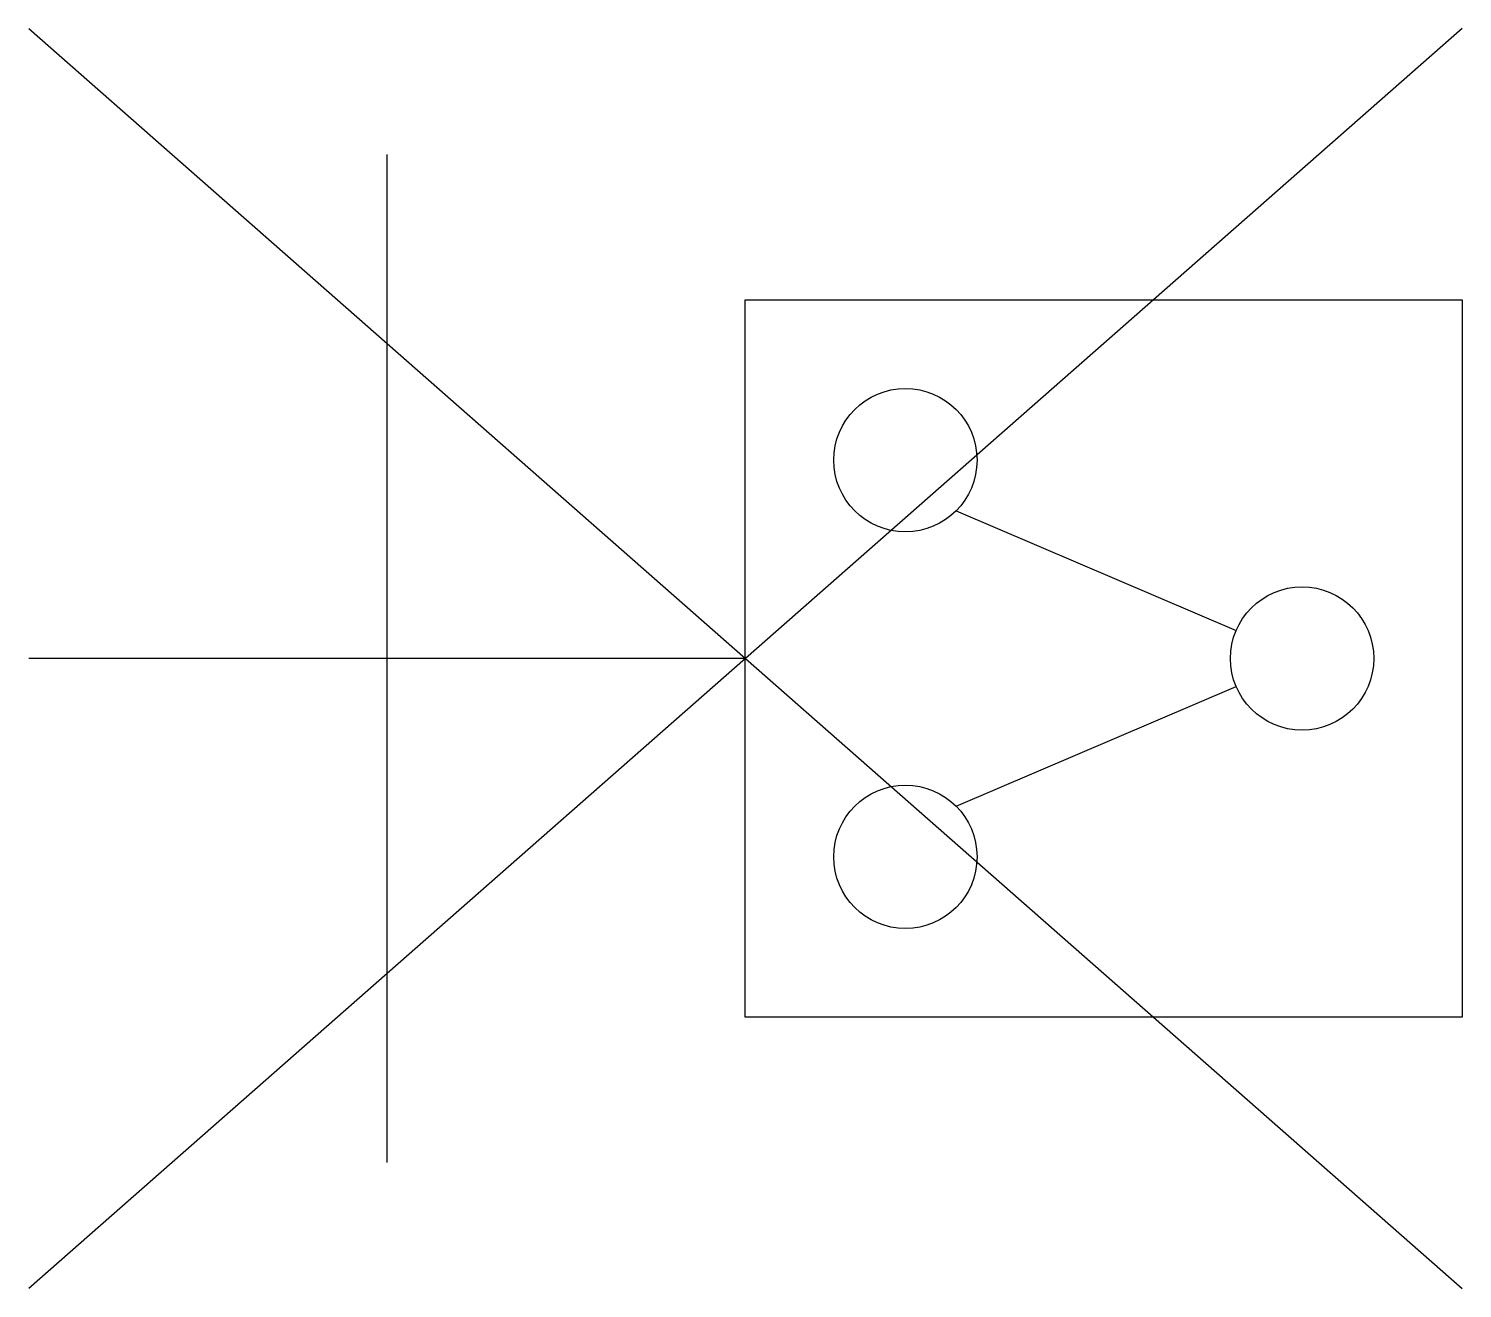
# Model space of a CAD drawing. Header units: metres. Extents: x 0 to 6, y -2.64 to 2.64.
import ezdxf

# ---------------------------------------------------------------- set-up
doc = ezdxf.new("R2010")
doc.units = ezdxf.units.M

msp = doc.modelspace()

# ---------------------------------------------------------------- linework, layer by layer
for p, q in [((6.003, 2.637), (0, -2.637)), ((0, 2.637), (6.003, -2.637)), ((1.5, 2.1096), (1.5, -2.1096)), ((3.8831, 0.6184), (5.0561, 0.1178)), ((1.5, 0), (0, 0)), ((3, 0), (1.5, 0)), ((3.8831, -0.6184), (5.0561, -0.1178))]:
    msp.add_line(p, q)
msp.add_lwpolyline([(3, 1.5015), (6.003, 1.5015), (6.003, -1.5015), (3, -1.5015)], close=True)
for centre in [(3.671, 0.8305), (5.332, 0), (3.671, -0.8305)]:
    msp.add_circle(centre, 0.3)

doc.saveas('drawing.dxf')
